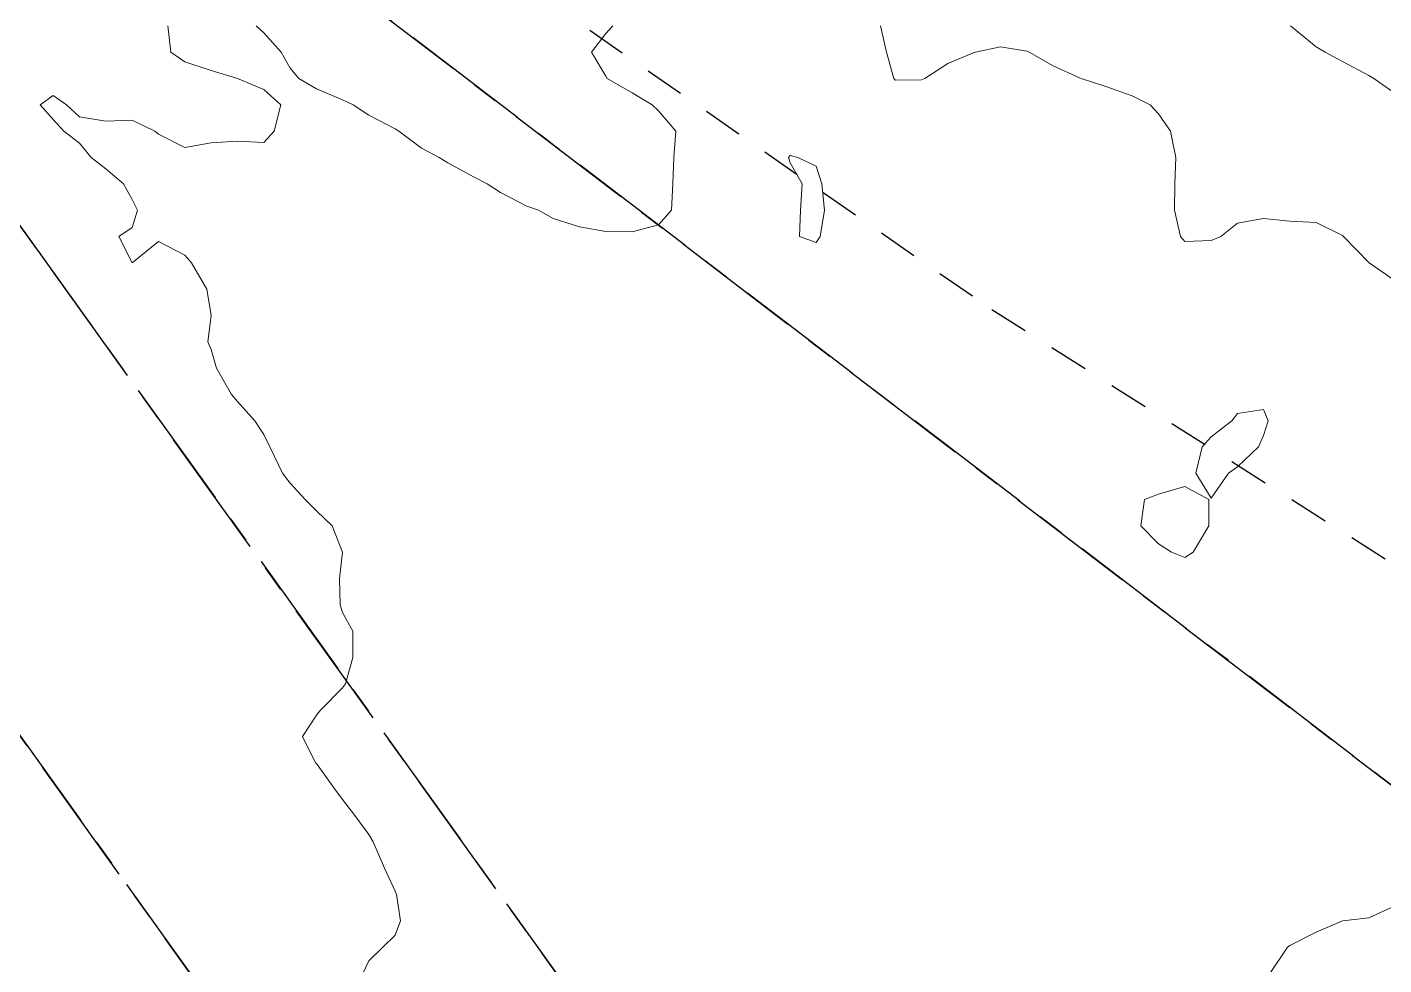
# Model space of a CAD drawing. Header units: centimetres. Extents: x 0 to 642158, y -847 to 649707.
# Drawn here: x 616968.25 to 616994.03, y 620159.41 to 620177.22 of the extents above; entities that cross this region are included whole.
import ezdxf

# ---------------------------------------------------------------- set-up
doc = ezdxf.new("R2010")
doc.units = ezdxf.units.CM
doc.header["$MEASUREMENT"] = 0
doc.linetypes.add('CENTERX2', pattern=[4, 2.5, -0.5, 0.5, -0.5])
doc.linetypes.add('JIS_02_0.7', pattern=[1.35, 0.75, -0.6])
doc.layers.add('SPW_parcellaire cadastral', color=7, linetype='CENTERX2', lineweight=25, true_color=0xff0542)
doc.layers.add('WAL_parcellaire agricole', color=7, linetype='JIS_02_0.7', lineweight=25)
doc.layers.add('WAL_topographie 0.5', color=253, linetype='Continuous', lineweight=20)

msp = doc.modelspace()

# ---------------------------------------------------------------- linework, layer by layer
at = {"layer": 'SPW_parcellaire cadastral'}
for points in [[(617146.257, 620375.609), (617171.917, 620342.183), (617234.747, 620260.301), (617106.707, 620158.882), (617115.103, 620149.589), (617064.759, 620106.478), (617053.863, 620117.239), (616968.009, 620182.814), (616937.386, 620218.037), (616956.282, 620268.99), (616938.408, 620293.768), (616934.252, 620317.224), (616964.517, 620340.941), (617015.701, 620270.757), (617035.118, 620286.317), (617053.068, 620300.715), (617070.714, 620314.879), (617111.129, 620347.351), (617146.257, 620375.609)], [(617064.759, 620106.478), (617136.737, 620039.849), (617121.465, 620033.179), (617084.443, 620011.372), (616963.37, 620180.072), (616968.009, 620182.814), (617053.863, 620117.239), (617064.759, 620106.478)], [(617079.454, 620008.282), (616958.502, 620177.199), (616963.37, 620180.072), (617084.443, 620011.372), (617079.454, 620008.282)], [(617079.454, 620008.282), (617057.704, 619995.025), (617037.024, 619981.817), (616913.726, 620151.806), (616958.502, 620177.199), (617079.454, 620008.282)]]:
    msp.add_lwpolyline(points, dxfattribs=at)
at = {"layer": 'WAL_parcellaire agricole'}
msp.add_lwpolyline([(616814.972, 620053.628), (616740.957, 620187.285), (616763.872, 620197.621), (616785.453, 620210.873), (616845.948, 620253.88), (616873.445, 620272.883), (616895.443, 620289.885), (616917.191, 620305.471), (616928.44, 620312.222), (616940.443, 620291.39), (616945.861, 620276.474), (616947.695, 620267.475), (616936.951, 620221.391), (616939.069, 620211.428), (616952.954, 620195.393), (616968.962, 620184.092), (616986.584, 620171.864), (617004.365, 620160.596), (617008.458, 620154.4)], dxfattribs=at)
at = {"layer": 'WAL_topographie 0.5'}
for points in [[(616970.928, 620177.25), (616970.984, 620176.75), (616971.25, 620176.568), (616971.75, 620176.404), (616972.25, 620176.25), (616972.25, 620176.25), (616972.75, 620176.038), (616973.076, 620175.75), (616972.946, 620175.25), (616972.75, 620175.036), (616972.25, 620175.058), (616971.75, 620175.03), (616971.25, 620174.94), (616970.75, 620175.191), (616970.679, 620175.25), (616970.25, 620175.457), (616969.75, 620175.437), (616969.25, 620175.523), (616969, 620175.75), (616968.75, 620175.929), (616968.5, 620175.75), (616968.75, 620175.472), (616968.95, 620175.25), (616969.25, 620175.019), (616969.469, 620174.75), (616969.75, 620174.536), (616970.083, 620174.25), (616970.25, 620173.95), (616970.35, 620173.75), (616970.25, 620173.417), (616970, 620173.25), (616970.25, 620172.75), (616970.75, 620173.156), (616971.25, 620172.896), (616971.375, 620172.75), (616971.67, 620172.25), (616971.75, 620171.75), (616971.75, 620171.75), (616971.75, 620171.75), (616971.69, 620171.25), (616971.75, 620171.1), (616971.856, 620170.75), (616972.135, 620170.25), (616972.25, 620170.114), (616972.583, 620169.75), (616972.75, 620169.489), (616972.865, 620169.25), (616973.109, 620168.75), (616973.25, 620168.56), (616973.54, 620168.25), (616973.75, 620168.04), (616974.05, 620167.75), (616974.25, 620167.25), (616974.25, 620167.25), (616974.25, 620167.25), (616974.187, 620166.75), (616974.2, 620166.25), (616974.25, 620166.107), (616974.442, 620165.75), (616974.441, 620165.25), (616974.303, 620164.75), (616974.25, 620164.673), (616973.827, 620164.25), (616973.75, 620164.159), (616973.485, 620163.75), (616973.731, 620163.25), (616973.75, 620163.237), (616974.099, 620162.75), (616974.25, 620162.555), (616974.481, 620162.25), (616974.75, 620161.887), (616974.832, 620161.75), (616975.046, 620161.25), (616975.25, 620160.811), (616975.276, 620160.75), (616975.352, 620160.25), (616975.25, 620159.977), (616975.012, 620159.75), (616974.75, 620159.488), (616974.631, 620159.25)], [(616979.385, 620177.25), (616979.25, 620177.102), (616978.978, 620176.75), (616979.25, 620176.294), (616979.277, 620176.25), (616979.75, 620175.979), (616980.129, 620175.75), (616980.25, 620175.637), (616980.583, 620175.25), (616980.545, 620174.75), (616980.525, 620174.25), (616980.5, 620173.75), (616980.25, 620173.472), (616979.75, 620173.337), (616979.25, 620173.343), (616978.75, 620173.432), (616978.25, 620173.591), (616977.972, 620173.75), (616977.75, 620173.824), (616977.25, 620174.082), (616976.993, 620174.25), (616976.75, 620174.373), (616976.25, 620174.646), (616976.083, 620174.75), (616975.75, 620174.926), (616975.316, 620175.25), (616975.25, 620175.294), (616974.75, 620175.55), (616974.45, 620175.75), (616974.25, 620175.845), (616973.75, 620176.05), (616973.417, 620176.25), (616973.25, 620176.446), (616973.083, 620176.75), (616972.75, 620177.118), (616972.607, 620177.25)], [(616994.25, 620172.406), (616993.757, 620172.75), (616993.75, 620172.755), (616993.266, 620173.25), (616993.25, 620173.265), (616992.75, 620173.517), (616992.25, 620173.538), (616991.75, 620173.59), (616991.25, 620173.5), (616990.939, 620173.25), (616990.75, 620173.17), (616990.25, 620173.152), (616990.167, 620173.25), (616990.054, 620173.75), (616990.062, 620174.25), (616990.081, 620174.75), (616989.983, 620175.25), (616989.75, 620175.579), (616989.594, 620175.75), (616989.25, 620175.917), (616988.75, 620176.099), (616988.283, 620176.25), (616988.25, 620176.261), (616987.75, 620176.491), (616987.294, 620176.75), (616987.25, 620176.769), (616986.75, 620176.853), (616986.274, 620176.75), (616986.25, 620176.744), (616985.75, 620176.536), (616985.31, 620176.25), (616985.25, 620176.221), (616984.75, 620176.22), (616984.725, 620176.25), (616984.586, 620176.75), (616984.468, 620177.25)], [(616994.25, 620175.967), (616993.842, 620176.25), (616993.75, 620176.308), (616993.25, 620176.573), (616992.919, 620176.75), (616992.75, 620176.848), (616992.26, 620177.25)], [(616983.323, 620173.25), (616983.25, 620173.133), (616982.932, 620173.25), (616982.95, 620173.75), (616982.981, 620174.25), (616982.75, 620174.65), (616982.723, 620174.75), (616982.75, 620174.787), (616982.9, 620174.75), (616983.25, 620174.583), (616983.358, 620174.25), (616983.407, 620173.75), (616983.323, 620173.25)], [(616991.083, 620168.75), (616990.75, 620168.281), (616990.462, 620168.75), (616990.582, 620169.25), (616990.75, 620169.444), (616991.144, 620169.75), (616991.25, 620169.885), (616991.75, 620169.962), (616991.835, 620169.75), (616991.75, 620169.47), (616991.655, 620169.25), (616991.25, 620168.871), (616991.083, 620168.75)], [(616990.408, 620167.25), (616990.25, 620167.148), (616990, 620167.25), (616989.75, 620167.411), (616989.417, 620167.75), (616989.486, 620168.25), (616989.75, 620168.353), (616990.25, 620168.5), (616990.708, 620168.25), (616990.708, 620167.75), (616990.408, 620167.25)], [(616998.25, 620159.389), (616997.75, 620159.691), (616997.627, 620159.75), (616997.25, 620159.967), (616996.75, 620160.208), (616996.669, 620160.25), (616996.25, 620160.394), (616995.75, 620160.739), (616995.726, 620160.75), (616995.25, 620161.204), (616995.107, 620161.25), (616994.75, 620161.323), (616994.584, 620161.25), (616994.438, 620160.75), (616994.25, 620160.536), (616993.75, 620160.31), (616993.25, 620160.25), (616993.25, 620160.25), (616992.75, 620160.036), (616992.25, 620159.781), (616992.206, 620159.75), (616991.867, 620159.25)]]:
    msp.add_lwpolyline(points, dxfattribs=at)

doc.saveas('drawing.dxf')
